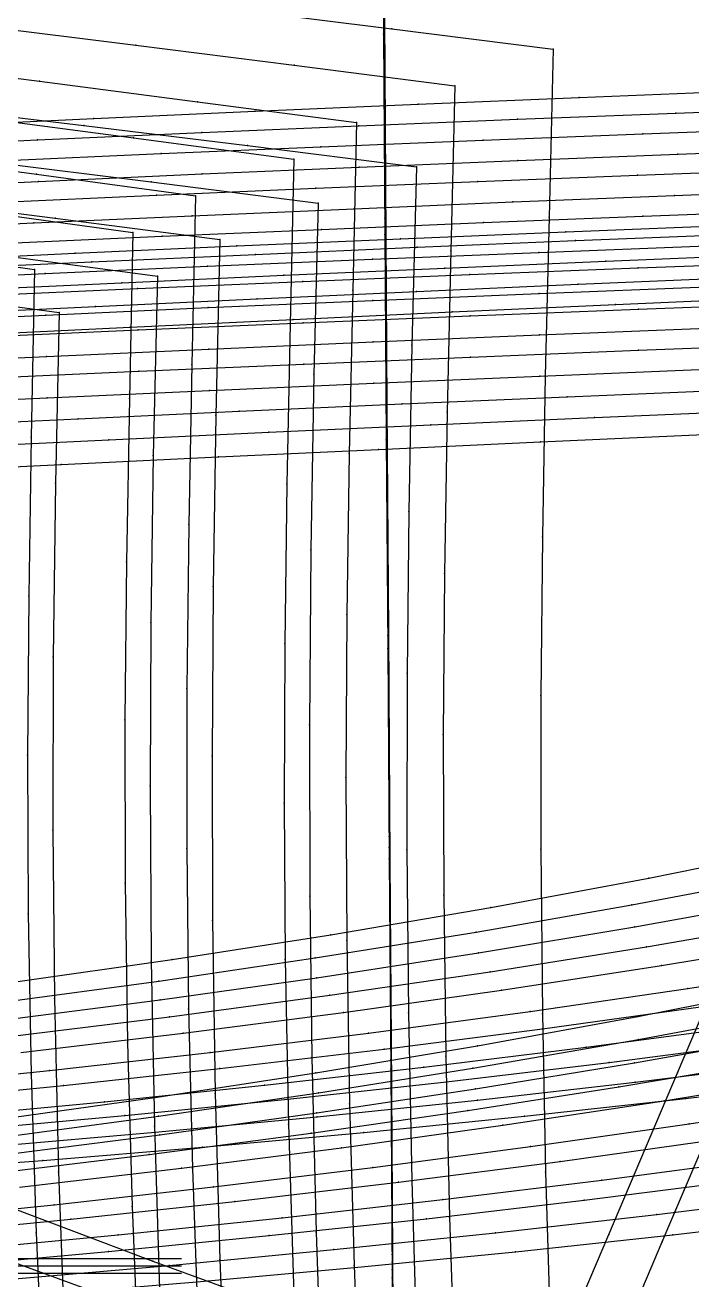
# Model space of a CAD drawing. Extents: x -2408 to 1029, y -526 to 2095.
# Drawn here: x -588 to -524.7, y 873.9 to 993 of the extents above; entities that cross this region are included whole.
import ezdxf

# ---------------------------------------------------------------- set-up
doc = ezdxf.new("R2010")
doc.units = 0

# ---------------------------------------------------------------- blocks, each defined once
blk = doc.blocks.new(' -30')
at = {"layer": '1'}
for points in [[(-583.237913, 1054.002719), (-568.963569, 1048.571729), (-554.477005, 1043.307707), (-540.595629, 1038.515472), (-526.819442, 1034.017483), (-512.781143, 1029.702996), (-499.233961, 1025.797675), (-485.569411, 1022.114168), (-471.326372, 1018.533474), (-456.453895, 1015.055786), (-441.357954, 1011.77869), (-426.385503, 1008.766398), (-411.373524, 1005.973084), (-395.741295, 1003.294762)], [(-1.553066, 998.875569), (13.497761, 1001.026741), (28.566463, 1003.387882), (43.726847, 1005.978906), (58.723608, 1008.760932), (73.717036, 1011.77609), (88.621168, 1015.021706), (103.469701, 1018.514085), (117.89867, 1022.167002), (132.006587, 1025.996081), (146.046572, 1030.066786), (159.896121, 1034.343554), (173.786965, 1038.89631), (188.201002, 1043.887422)], [(-1013.803816, 502.616227), (-998.724902, 503.351115), (-983.259655, 504.088096), (-968.179128, 504.789655), (-952.689583, 505.491886), (-937.607433, 506.156086), (-922.111616, 506.815861), (-907.027667, 507.438159), (-891.957635, 508.04729), (-876.872936, 508.652548), (-861.83698, 509.261239), (-846.753174, 509.887156), (-831.752201, 510.534152), (-816.670932, 511.218628)]]:
    blk.add_lwpolyline(points, dxfattribs=at)
at = {"layer": '14'}
for points in [[(-3.293244, 985.820636), (11.872398, 987.947367), (27.150515, 990.29395), (42.458572, 992.858966), (57.665661, 995.628768), (72.836435, 998.623553), (87.952669, 1001.852721), (102.740143, 1005.267383), (117.185724, 1008.860491), (131.56911, 1012.69644), (145.60942, 1016.694667), (159.855558, 1021.012956), (174.025488, 1025.573994), (188.010876, 1030.340417)], [(-1023.469336, 489.421255), (-1005.241554, 490.320347), (-990.320556, 491.039364), (-975.156659, 491.753562), (-959.803647, 492.458703), (-944.31523, 493.150552), (-928.745346, 493.824862), (-910.67444, 494.579226), (-895.073839, 495.211724), (-879.472994, 495.837705), (-863.872377, 496.46764), (-848.27231, 497.112008), (-832.673265, 497.781282), (-817.075603, 498.485938)]]:
    blk.add_lwpolyline(points, dxfattribs=at)
at = {"layer": '3'}
for p in [(-568.963569, 1048.571729), (58.723608, 1008.760932), (43.726847, 1005.978906), (28.566463, 1003.387882), (13.497761, 1001.026741), (57.665661, 995.628768), (42.458572, 992.858966), (27.150515, 990.29395), (11.872398, 987.947367), (-952.689583, 505.491886), (-983.259655, 504.088096), (-968.179128, 504.789655), (-998.724902, 503.351115), (-975.156659, 491.753562), (-959.803647, 492.458703), (-990.320556, 491.039364), (-1005.241554, 490.320347), (-369.955922, -8.858333), (-369.819995, -27.875516), (-369.68072, -47.360992), (-369.539213, -67.158653), (-369.396591, -87.112386), (-369.253969, -107.066139), (-342.052132, -107.416397), (-348.576922, -122.774639), (-369.112463, -126.863799)]:
    blk.add_point(p, dxfattribs=at)
at = {"layer": '7'}
blk.add_line((-763.632202, -125.051336), (-389.104042, -125.051336), dxfattribs=at)
at = {"layer": '8'}
for points in [[(-370.087388, 9.5345), (-369.955922, -8.858333), (-369.819995, -27.875516), (-369.68072, -47.360992), (-369.539213, -67.158653), (-369.396591, -87.112386), (-369.253969, -107.066139), (-369.112463, -126.863799), (-368.973188, -146.349275), (-368.83726, -165.366439), (-368.705795, -183.759273), (-368.579908, -201.371646), (-368.460716, -218.047468), (-368.349333, -233.630645), (-368.199343, -254.61524), (-368.0732, -272.263373), (-367.974671, -286.048234), (-367.882046, -299.007114), (-367.873306, -300.229836)], [(-355.685272, -139.506483), (-348.576922, -122.774639), (-342.052132, -107.416397), (-335.8002, -92.700416), (-329.941059, -78.908997), (-323.969141, -64.852121), (-322.167053, -60.610313)]]:
    blk.add_lwpolyline(points, dxfattribs=at)
blk = doc.blocks.new(' -31')
at = {"layer": '1'}
for points in [[(-585.652809, 1049.748903), (-571.206755, 1044.459492), (-557.023991, 1039.506951), (-542.763744, 1034.782492), (-528.823948, 1030.427511), (-514.984809, 1026.370767), (-501.077872, 1022.551755), (-486.319582, 1018.766292), (-471.709232, 1015.275), (-456.738543, 1011.946158), (-442.02803, 1008.905685), (-427.017117, 1006.026231), (-412.2272, 1003.398908), (-397.015674, 1000.905477)], [(-2.889159, 996.340467), (12.212112, 998.376714), (27.069524, 1000.571165), (42.309343, 1003.026105), (57.103525, 1005.61325), (72.14837, 1008.460502), (86.862908, 1011.468573), (101.799206, 1014.765756), (116.409491, 1018.244322), (130.915001, 1021.952954), (145.402375, 1025.916377), (159.820729, 1030.124264), (173.680122, 1034.422597), (187.948491, 1039.111016)], [(-1017.333112, 504.584392), (-1001.996349, 505.322857), (-986.658666, 506.04357), (-971.552761, 506.735084), (-956.213389, 507.417536), (-941.164755, 508.066462), (-925.823502, 508.705413), (-910.779474, 509.309431), (-895.436682, 509.909814), (-880.364314, 510.494297), (-865.021492, 511.094201), (-849.986515, 511.696983), (-834.64533, 512.337634), (-819.64924, 512.998925)]]:
    blk.add_lwpolyline(points, dxfattribs=at)
at = {"layer": '14'}
for points in [[(-2.882535, 983.53499), (12.185967, 985.548397), (27.374519, 987.769931), (42.016069, 990.101471), (57.723407, 992.818572), (72.810402, 995.648884), (87.8611, 998.699277), (102.856623, 1001.980323), (117.515395, 1005.43791), (132.396191, 1009.209824), (146.642882, 1013.073175), (161.106041, 1017.252778), (175.217085, 1021.585355), (189.254622, 1026.149249)], [(-1019.292257, 491.773679), (-1000.732224, 492.668615), (-985.575845, 493.380141), (-970.203448, 494.083042), (-954.668895, 494.772973), (-939.025821, 495.445599), (-923.327902, 496.096582), (-908.17815, 496.702202), (-892.469664, 497.315404), (-876.761037, 497.92473), (-861.052752, 498.541434), (-845.345297, 499.176768), (-829.639194, 499.841984), (-813.934855, 500.548338)]]:
    blk.add_lwpolyline(points, dxfattribs=at)
at = {"layer": '3'}
for p in [(57.103525, 1005.61325), (42.309343, 1003.026105), (27.069524, 1000.571165), (12.212112, 998.376714), (57.723407, 992.818572), (42.016069, 990.101471), (27.374519, 987.769931), (12.185967, 985.548397), (-956.213389, 507.417536), (-986.658666, 506.04357), (-971.552761, 506.735084), (-1001.996349, 505.322857), (-954.668895, 494.772973), (-985.575845, 493.380141), (-970.203448, 494.083042), (-1000.732224, 492.668615), (-369.819994, -25.635782), (-369.68072, -45.281497), (-369.539213, -65.241963), (-369.396591, -85.359785), (-369.253969, -105.477627), (-343.496931, -122.774636), (-369.112463, -125.438093)]:
    blk.add_point(p, dxfattribs=at)
at = {"layer": '7'}
blk.add_line((-763.632202, -125.051336), (-389.104042, -125.051336), dxfattribs=at)
at = {"layer": '8'}
for points in [[(-369.955922, -6.462212), (-369.819994, -25.635782), (-369.68072, -45.281497), (-369.539213, -65.241963), (-369.396591, -85.359785), (-369.253969, -105.477627), (-369.112463, -125.438093), (-368.973188, -145.083808), (-368.83726, -164.257396), (-368.705795, -182.801482), (-368.579908, -200.558689), (-368.460715, -217.371643), (-368.349333, -233.082968), (-368.246875, -247.535287), (-368.112365, -266.508852), (-368.004214, -281.764444), (-367.907521, -295.403656), (-367.873306, -300.229836)], [(-350.605278, -139.506483), (-343.496931, -122.774636), (-336.972144, -107.416392), (-330.720215, -92.70041), (-324.861077, -78.908991), (-318.889163, -64.852117), (-317.087078, -60.610313)]]:
    blk.add_lwpolyline(points, dxfattribs=at)
blk = doc.blocks.new(' -32')
at = {"layer": '1'}
for points in [[(-2.66784, 994.062031), (12.329512, 995.989364), (27.19852, 998.080667), (42.534483, 1000.433601), (57.345718, 1002.901455), (72.240179, 1005.584932), (86.979833, 1008.449899), (101.702285, 1011.534519), (116.349741, 1014.839147), (131.220497, 1018.445942), (145.752876, 1022.224506), (160.195872, 1026.232034), (174.597374, 1030.48259), (188.631312, 1034.876482)], [(-1014.763231, 506.847463), (-999.494983, 507.566499), (-984.135746, 508.270447), (-968.865657, 508.949983), (-953.594925, 509.607993), (-938.322926, 510.243036), (-923.1187, 510.850663), (-907.844861, 511.438175), (-892.552142, 512.013187), (-877.277669, 512.585146), (-862.024551, 513.164813), (-846.751166, 513.764664), (-831.53952, 514.392253), (-816.269083, 515.063461)]]:
    blk.add_lwpolyline(points, dxfattribs=at)
at = {"layer": '14'}
for points in [[(-2.796827, 981.250458), (12.288539, 983.170726), (27.200065, 985.246414), (42.235573, 987.526424), (57.308336, 990.007635), (72.280071, 992.674386), (87.220682, 995.546043), (102.112174, 998.629703), (117.256923, 1002.009589), (132.044623, 1005.561161), (146.773454, 1009.351388), (161.438868, 1013.38084), (176.326034, 1017.737286), (190.849765, 1022.250228)], [(-1018.643921, 493.947115), (-1003.6498, 494.658762), (-988.386214, 495.364467), (-972.90666, 496.059794), (-957.264855, 496.740298), (-941.514519, 497.401533), (-925.709144, 498.039063), (-910.545085, 498.626378), (-894.728855, 499.222836), (-878.91242, 499.814759), (-863.096353, 500.414203), (-847.281183, 501.033226), (-831.467557, 501.683881), (-815.656007, 502.378226)]]:
    blk.add_lwpolyline(points, dxfattribs=at)
at = {"layer": '3'}
for p in [(57.345718, 1002.901455), (42.534483, 1000.433601), (27.19852, 998.080667), (12.329512, 995.989364), (57.308336, 990.007635), (42.235573, 987.526424), (27.200065, 985.246414), (12.288539, 983.170726), (-968.865657, 508.949983), (-953.594925, 509.607993), (-999.494983, 507.566499), (-984.135746, 508.270447), (-957.264855, 496.740298), (-988.386214, 495.364467), (-972.90666, 496.059794), (-1003.6498, 494.658762), (-369.819994, -23.396054), (-369.680719, -43.202007), (-369.539213, -63.32526), (-369.396591, -83.60721), (-369.253969, -103.88914), (-369.112463, -124.012412)]:
    blk.add_point(p, dxfattribs=at)
at = {"layer": '7'}
blk.add_line((-763.632202, -125.051336), (-389.104042, -125.051336), dxfattribs=at)
at = {"layer": '8'}
blk.add_lwpolyline([(-369.955922, -4.066078), (-369.819994, -23.396054), (-369.680719, -43.202007), (-369.539213, -63.32526), (-369.396591, -83.60721), (-369.253969, -103.88914), (-369.112463, -124.012412), (-368.973188, -143.818365), (-368.83726, -163.14834), (-368.705795, -181.843678), (-368.579908, -199.74572), (-368.460715, -216.695807), (-368.349333, -232.535279), (-368.246875, -247.105478), (-368.112365, -266.23381), (-368.004213, -281.613841), (-367.907521, -295.364287), (-367.873306, -300.229836)], dxfattribs=at)
blk = doc.blocks.new(' -33')
at = {"layer": '1'}
for points in [[(-1.969221, 991.878756), (13.18838, 993.745961), (28.409, 995.79834), (43.604009, 998.032983), (58.434574, 1000.400726), (73.568401, 1003.015074), (88.889137, 1005.874152), (103.945344, 1008.904018), (119.123582, 1012.196621), (134.079505, 1015.688423), (148.839588, 1019.383526), (163.675903, 1023.352798), (178.271132, 1027.510495), (192.971397, 1031.957475)], [(-1017.677248, 508.842749), (-1002.343066, 509.555132), (-986.83478, 510.254729), (-971.498689, 510.924751), (-956.48809, 511.558167), (-941.15004, 512.181049), (-925.67475, 512.782963), (-910.334706, 513.354747), (-894.898587, 513.915408), (-879.557871, 514.469708), (-863.688546, 515.052308), (-848.824508, 515.617616), (-833.486072, 516.232231), (-818.138934, 516.89045)]]:
    blk.add_lwpolyline(points, dxfattribs=at)
at = {"layer": '14'}
for points in [[(-3.65813, 978.89639), (11.262152, 980.69739), (26.627123, 982.726164), (41.502438, 984.868498), (55.802328, 987.099301), (71.239332, 989.703083), (86.024921, 992.395824), (100.780213, 995.286277), (115.486739, 998.382131), (130.456307, 1001.769517), (145.062039, 1005.314683), (159.61126, 1009.086484), (173.797025, 1012.999371), (188.821907, 1017.401912)], [(-1021.670802, 495.939669), (-1006.569218, 496.64725), (-991.198071, 497.347313), (-975.611087, 498.035312), (-959.861696, 498.706712), (-944.003629, 499.356965), (-926.913155, 500.026567), (-910.989376, 500.62208), (-895.064728, 501.201132), (-879.139923, 501.776541), (-863.215558, 502.361125), (-847.292345, 502.967702), (-831.370996, 503.609087), (-815.452108, 504.2981)]]:
    blk.add_lwpolyline(points, dxfattribs=at)
at = {"layer": '3'}
for p in [(58.434574, 1000.400726), (43.604009, 998.032983), (28.409, 995.79834), (13.18838, 993.745961), (55.802328, 987.099301), (41.502438, 984.868498), (26.627123, 982.726164), (11.262152, 980.69739), (-971.498689, 510.924751), (-956.48809, 511.558167), (-986.83478, 510.254729), (-1002.343066, 509.555132), (-975.611087, 498.035312), (-959.861696, 498.706712), (-1006.569218, 496.64725), (-991.198071, 497.347313), (-369.819994, -21.156306), (-369.680719, -41.122498), (-369.539213, -61.408575), (-369.396591, -81.854595), (-369.253969, -102.300615), (-369.112463, -122.586692)]:
    blk.add_point(p, dxfattribs=at)
at = {"layer": '8'}
blk.add_lwpolyline([(-369.955922, -1.669943), (-369.819994, -21.156306), (-369.680719, -41.122498), (-369.539213, -61.408575), (-369.396591, -81.854595), (-369.253969, -102.300615), (-369.112463, -122.586692), (-368.973188, -142.552883), (-368.83726, -162.039247), (-368.705795, -180.885839), (-368.579908, -198.932717), (-368.460715, -216.01997), (-368.349333, -231.98759), (-368.246875, -246.675668), (-368.112365, -265.958768), (-368.004214, -281.46322), (-367.907521, -295.324925), (-367.873306, -300.229836)], dxfattribs=at)
blk = doc.blocks.new(' -34')
at = {"layer": '1'}
for points in [[(-0.918876, 989.7673), (14.461016, 991.588687), (29.684126, 993.561033), (44.651744, 995.673969), (59.824846, 998.00029), (74.945261, 1000.509818), (90.055324, 1003.215849), (105.018224, 1006.101256), (120.049031, 1009.218044), (135.1284, 1012.579824), (150.057391, 1016.1527), (164.758572, 1019.91402), (179.568786, 1023.950956), (194.379777, 1028.240371)], [(-1011.0637, 511.278848), (-995.683943, 511.970121), (-980.566407, 512.627608), (-965.215882, 513.271594), (-950.096284, 513.881158), (-934.975648, 514.464395), (-919.969694, 515.01613), (-904.847304, 515.551791), (-889.426656, 516.088687), (-874.304032, 516.617669), (-858.928688, 517.169872), (-843.807493, 517.738742), (-828.480727, 518.353322), (-813.363008, 519.008648)], [(-89.461433, 542.872094), (-74.224463, 540.724983), (-74.515587, 524.8052), (-74.760259, 509.756211), (-74.88508, 494.636046), (-74.818567, 479.584965), (-74.54163, 464.355679), (-74.059742, 449.312221), (-73.393561, 434.278013), (-72.572019, 419.162456), (-71.643353, 404.066203), (-71.265397, 398.356552), (-86.244791, 395.676803)]]:
    blk.add_lwpolyline(points, dxfattribs=at)
at = {"layer": '14'}
for points in [[(-1.039595, 976.974481), (14.313651, 978.774331), (29.486911, 980.719213), (44.79652, 982.859693), (60.079744, 985.181758), (75.404584, 987.702822), (90.625, 990.405908), (105.81543, 993.310709), (120.957217, 996.424341), (135.743597, 999.690057), (150.786846, 1003.25315), (165.773418, 1007.04932), (180.699119, 1011.079142)], [(-1013.318315, 498.462305), (-997.902097, 499.15923), (-982.256557, 499.843514), (-966.435216, 500.510512), (-950.491596, 501.155579), (-930.471633, 501.924001), (-916.404954, 502.435759), (-900.37211, 503.000341), (-884.338821, 503.558087), (-868.305938, 504.122599), (-852.274195, 504.707481), (-836.244364, 505.32634), (-820.217219, 505.992778)]]:
    blk.add_lwpolyline(points, dxfattribs=at)
at = {"layer": '2'}
blk.add_point((-74.224463, 540.724983), dxfattribs=at)
at = {"layer": '3'}
for p in [(59.824846, 998.00029), (44.651744, 995.673969), (29.684126, 993.561033), (14.461016, 991.588687), (60.079744, 985.181758), (44.79652, 982.859693), (29.486911, 980.719213), (14.313651, 978.774331), (-74.515587, 524.8052), (-965.215882, 513.271594), (-950.096284, 513.881158), (-980.566407, 512.627608), (-995.683943, 511.970121), (-74.760259, 509.756211), (-966.435216, 500.510512), (-950.491596, 501.155579), (-997.902097, 499.15923), (-982.256557, 499.843514), (-74.88508, 494.636046), (-74.818567, 479.584965), (-74.54163, 464.355679), (-74.059742, 449.312221), (-369.819994, -18.916558), (-369.68072, -39.042988), (-369.539213, -59.491889), (-369.396591, -80.101979), (-369.253969, -100.712126), (-369.112463, -121.161008)]:
    blk.add_point(p, dxfattribs=at)
at = {"layer": '8'}
blk.add_lwpolyline([(-369.955922, 0.726193), (-369.819994, -18.916558), (-369.68072, -39.042988), (-369.539213, -59.491889), (-369.396591, -80.101979), (-369.253969, -100.712126), (-369.112463, -121.161008), (-368.973188, -141.287438), (-368.83726, -160.930188), (-368.705795, -179.928033), (-368.579908, -198.119746), (-368.460715, -215.344131), (-368.349333, -231.439899), (-368.246875, -246.245857), (-368.112365, -265.683725), (-368.004214, -281.312598), (-367.907521, -295.285564), (-367.873306, -300.229836)], dxfattribs=at)
blk = doc.blocks.new(' -35')
at = {"layer": '1'}
for points in [[(-17.328552, 985.87939), (-2.297197, 987.417575), (12.961771, 989.131927), (27.959361, 990.970578), (43.309883, 993.0213), (58.262805, 995.1937), (73.202795, 997.542292), (88.10029, 1000.067095), (102.886466, 1002.761205), (117.715613, 1005.661029), (132.402557, 1008.742196), (147.14449, 1012.057185), (162.022554, 1015.636288), (176.658411, 1019.391969)], [(-1022.850722, 512.528701), (-1007.853682, 513.231932), (-992.820145, 513.915385), (-977.453959, 514.590592), (-962.418328, 515.226969), (-947.101668, 515.848926), (-932.063875, 516.43203), (-916.699984, 516.998682), (-901.660338, 517.532334), (-886.339838, 518.067081), (-871.300024, 518.595463), (-856.027448, 519.147777), (-840.989233, 519.719206), (-825.768242, 520.337784)], [(-84.27683, 546.351641), (-69.129224, 544.258728), (-69.437398, 528.531169), (-69.712484, 513.024848), (-69.867898, 498.02009), (-69.844079, 482.5112), (-69.621157, 467.362138), (-69.185225, 451.859265), (-68.574569, 436.754475), (-67.811545, 421.687174), (-66.930013, 406.553247), (-66.17599, 394.85302), (-81.165415, 392.171487)]]:
    blk.add_lwpolyline(points, dxfattribs=at)
at = {"layer": '14'}
for points in [[(-17.26006, 973.126367), (-1.855956, 974.694953), (13.276601, 976.382052), (28.391172, 978.221578), (43.321342, 980.20117), (58.39237, 982.370642), (73.510673, 984.725601), (88.526659, 987.248361), (103.510309, 989.956076), (118.465264, 992.856953), (133.372515, 995.958266), (148.562666, 999.348473), (163.373171, 1002.887081), (178.129693, 1006.645898)], [(-1021.746558, 499.866847), (-1006.634338, 500.574671), (-991.25163, 501.272774), (-975.65225, 501.956377), (-959.889795, 502.620711), (-944.017931, 503.261005), (-927.07975, 503.910177), (-911.141133, 504.489572), (-895.201398, 505.050407), (-879.261329, 505.606817), (-863.321862, 506.172931), (-847.38378, 506.762882), (-831.447983, 507.390801), (-815.515369, 508.070817)]]:
    blk.add_lwpolyline(points, dxfattribs=at)
at = {"layer": '2'}
blk.add_point((-69.129224, 544.258728), dxfattribs=at)
at = {"layer": '3'}
for p in [(58.262805, 995.1937), (43.309883, 993.0213), (27.959361, 990.970578), (12.961771, 989.131927), (-2.297197, 987.417575), (58.39237, 982.370642), (43.321342, 980.20117), (28.391172, 978.221578), (13.276601, 976.382052), (-1.855956, 974.694953), (-69.437398, 528.531169), (-947.101668, 515.848926), (-977.453959, 514.590592), (-962.418328, 515.226969), (-1007.853682, 513.231932), (-992.820145, 513.915385), (-69.712484, 513.024848), (-959.889795, 502.620711), (-975.65225, 501.956377), (-1006.634338, 500.574671), (-991.25163, 501.272774), (-69.867898, 498.02009), (-69.844079, 482.5112), (-69.621157, 467.362138), (-69.185225, 451.859265), (-369.819994, -16.676809), (-369.680719, -36.963495), (-369.539213, -57.575183), (-369.396591, -78.3494), (-369.253969, -99.123598), (-369.112463, -119.735286)]:
    blk.add_point(p, dxfattribs=at)
at = {"layer": '8'}
blk.add_lwpolyline([(-369.955922, 3.122329), (-369.819994, -16.676809), (-369.680719, -36.963495), (-369.539213, -57.575183), (-369.396591, -78.3494), (-369.253969, -99.123598), (-369.112463, -119.735286), (-368.973188, -140.021991), (-368.83726, -159.821128), (-368.705795, -178.970225), (-368.579908, -197.306773), (-368.460715, -214.668292), (-368.349333, -230.892208), (-368.246876, -245.816044), (-368.112366, -265.408659), (-368.004214, -281.161993), (-367.907521, -295.246193), (-367.873306, -300.229836)], dxfattribs=at)
blk = doc.blocks.new(' -36')
at = {"layer": '1'}
for points in [[(-16.625817, 983.851296), (-0.992572, 985.389894), (13.833781, 986.994781), (29.434275, 988.836413), (44.440064, 990.766333), (59.442097, 992.862699), (74.419603, 995.127874), (89.460761, 997.580781), (104.380963, 1000.197104), (119.375387, 1003.01858), (134.224027, 1006.014801), (149.116599, 1009.235017), (163.875123, 1012.647883), (178.853424, 1016.344791)], [(-1011.629774, 515.18433), (-996.22906, 515.874884), (-981.103328, 516.528873), (-965.726704, 517.167631), (-950.598815, 517.768795), (-935.469816, 518.340965), (-920.108045, 518.890989), (-904.977129, 519.409745), (-889.535127, 519.928552), (-874.403924, 520.43925), (-859.012279, 520.974155), (-843.882598, 521.52789), (-828.545795, 522.130495), (-813.419835, 522.778333)], [(-94.00935, 551.841663), (-79.127872, 549.836981), (-64.03367, 547.791557), (-64.368349, 531.78176), (-64.65812, 516.612985), (-64.847127, 501.041495), (-64.862071, 485.869791), (-64.690573, 470.664153), (-64.327088, 455.496699), (-63.784388, 440.334805), (-63.094369, 425.353161), (-62.282581, 410.275614), (-61.385978, 395.424654), (-61.120334, 391.34346), (-76.085423, 388.66629), (-83.816337, 387.172087)]]:
    blk.add_lwpolyline(points, dxfattribs=at)
at = {"layer": '14'}
for points in [[(-15.441047, 971.206677), (-0.29155, 972.69796), (15.256628, 974.374752), (30.78711, 976.20571), (46.128949, 978.179131), (61.616419, 980.345853), (76.481717, 982.596073), (91.915827, 985.115354), (107.317923, 987.822959), (122.691895, 990.726963), (138.018479, 993.83393), (152.974345, 997.083633), (168.206966, 1000.626342), (183.385717, 1004.395141)], [(-1013.387802, 502.390632), (-997.959985, 503.086063), (-982.301969, 503.766456), (-966.467366, 504.426937), (-950.509786, 505.06263), (-930.471527, 505.814959), (-916.56327, 506.306527), (-900.514973, 506.852996), (-884.466126, 507.391562), (-868.417693, 507.937146), (-852.370641, 508.504669), (-836.325935, 509.109055), (-820.284541, 509.765225)], [(-92.827239, 538.886789), (-76.967788, 536.72821), (-77.324321, 520.519492), (-77.52364, 504.052251), (-77.559616, 487.596643), (-77.408975, 471.626076), (-77.022212, 455.170913), (-76.472077, 439.774649), (-75.777909, 424.510275), (-74.942438, 409.13884), (-74.293866, 398.788986), (-82.446145, 397.321223)]]:
    blk.add_lwpolyline(points, dxfattribs=at)
at = {"layer": '2'}
for p in [(-64.03367, 547.791557), (-76.967788, 536.72821)]:
    blk.add_point(p, dxfattribs=at)
at = {"layer": '3'}
for p in [(44.440064, 990.766333), (29.434275, 988.836413), (13.833781, 986.994781), (-0.992572, 985.389894), (46.128949, 978.179131), (30.78711, 976.20571), (15.256628, 974.374752), (-0.29155, 972.69796), (-79.127872, 549.836981), (-64.368349, 531.78176), (-77.324321, 520.519492), (-965.726704, 517.167631), (-950.598815, 517.768795), (-996.22906, 515.874884), (-981.103328, 516.528873), (-64.65812, 516.612985), (-950.509786, 505.06263), (-982.301969, 503.766456), (-966.467366, 504.426937), (-77.52364, 504.052251), (-997.959985, 503.086063), (-64.847127, 501.041495), (-77.559616, 487.596643), (-64.862071, 485.869791), (-77.408975, 471.626076), (-64.690573, 470.664153), (-77.022212, 455.170913), (-64.327088, 455.496699), (-369.888447, -4.387637), (-369.750706, -24.609345), (-369.610175, -45.240538), (-369.467972, -66.117421), (-369.32521, -87.076182), (-369.183007, -107.953046)]:
    blk.add_point(p, dxfattribs=at)
at = {"layer": '8'}
blk.add_lwpolyline([(-370.022282, 15.260775), (-369.888447, -4.387637), (-369.750706, -24.609345), (-369.610175, -45.240538), (-369.467972, -66.117421), (-369.32521, -87.076182), (-369.183007, -107.953046), (-369.042477, -128.584257), (-368.904736, -148.805947), (-368.7709, -168.454358), (-368.642084, -187.365733), (-368.519405, -205.376208), (-368.403978, -222.322025), (-368.296919, -238.039417), (-368.199343, -252.364535), (-368.0732, -270.883463), (-367.974671, -285.348496), (-367.882046, -298.946789), (-367.873306, -300.229836)], dxfattribs=at)
blk = doc.blocks.new(' -37')
at = {"layer": '1'}
for points in [[(-16.317787, 981.804686), (-1.187583, 983.235286), (13.994105, 984.806719), (29.095599, 986.511197), (44.519286, 988.409393), (59.454505, 990.406909), (74.49534, 992.583849), (89.510965, 994.928311), (104.601794, 997.462747), (119.558447, 1000.158091), (134.488433, 1003.039354), (149.358465, 1006.111226), (164.19812, 1009.390589), (178.614819, 1012.78758)], [(-1022.429109, 516.479024), (-1007.421063, 517.181891), (-991.870638, 517.885272), (-976.991792, 518.533343), (-961.940697, 519.162555), (-946.781324, 519.767799), (-931.727888, 520.338632), (-916.346722, 520.889892), (-901.291345, 521.406589), (-885.957288, 521.923248), (-870.901759, 522.434341), (-855.620824, 522.970364), (-840.566943, 523.528651), (-825.3441, 524.137176)], [(-89.063701, 555.317868), (-74.143777, 553.345269), (-58.940139, 551.32328), (-59.285037, 535.679771), (-59.595045, 520.52381), (-59.811099, 505.360085), (-59.872621, 490.200861), (-59.763106, 475.37357), (-59.457493, 459.743633), (-58.990666, 444.59147), (-58.371386, 429.356144), (-57.615895, 414.215875), (-56.739934, 399.142059), (-56.025076, 387.840996), (-71.006287, 385.160944), (-78.7391, 383.666296), (-84.209217, 382.38079), (-89.342939, 380.923341)]]:
    blk.add_lwpolyline(points, dxfattribs=at)
at = {"layer": '14'}
for points in [[(-15.155917, 969.160966), (0.128787, 970.603535), (15.669216, 972.213705), (30.924236, 973.938823), (45.988341, 975.793326), (61.205262, 977.82814), (76.399373, 980.027605), (91.645306, 982.408497), (106.785665, 984.951771), (121.894669, 987.674831), (136.97646, 990.58577), (152.011586, 993.691461), (166.668999, 996.927437), (181.613636, 1000.446725)], [(-1021.82543, 503.793384), (-1006.702152, 504.501526), (-991.307494, 505.197754), (-975.695216, 505.877062), (-959.919004, 506.534451), (-944.032768, 507.164911), (-927.25288, 507.793881), (-911.298799, 508.357378), (-895.343292, 508.900194), (-879.387378, 509.437773), (-863.432077, 509.98556), (-847.478524, 510.558995), (-831.527737, 511.173521), (-815.580737, 511.844583)], [(-87.957676, 542.379106), (-71.887789, 540.233421), (-72.278397, 523.201596), (-72.491257, 507.370553), (-72.562175, 491.873011), (-72.462142, 475.217164), (-72.163531, 459.560689), (-71.644482, 443.086247), (-71.011885, 427.871079), (-70.23439, 412.379166), (-69.366786, 397.622468), (-69.213867, 395.283775), (-77.366151, 393.816017), (-83.850508, 392.411904), (-89.456035, 390.954197)]]:
    blk.add_lwpolyline(points, dxfattribs=at)
at = {"layer": '2'}
for p in [(-58.940139, 551.32328), (-71.887789, 540.233421)]:
    blk.add_point(p, dxfattribs=at)
at = {"layer": '3'}
for p in [(44.519286, 988.409393), (29.095599, 986.511197), (13.994105, 984.806719), (-1.187583, 983.235286), (45.988341, 975.793326), (30.924236, 973.938823), (15.669216, 972.213705), (0.128787, 970.603535), (-74.143777, 553.345269), (-59.285037, 535.679771), (-72.278397, 523.201596), (-59.595045, 520.52381), (-961.940697, 519.162555), (-946.781324, 519.767799), (-976.991792, 518.533343), (-1007.421063, 517.181891), (-991.870638, 517.885272), (-72.491257, 507.370553), (-959.919004, 506.534451), (-991.307494, 505.197754), (-975.695216, 505.877062), (-59.811099, 505.360085), (-1006.702152, 504.501526), (-72.562175, 491.873011), (-59.872621, 490.200861), (-72.462142, 475.217164), (-59.763106, 475.37357), (-59.457493, 459.743633), (-72.163531, 459.560689), (-369.750706, -22.449312), (-369.610176, -43.242187), (-369.467972, -64.282696), (-369.32521, -85.405707), (-369.183007, -106.446178)]:
    blk.add_point(p, dxfattribs=at)
at = {"layer": '8'}
blk.add_lwpolyline([(-369.888447, -2.069131), (-369.750706, -22.449312), (-369.610176, -43.242187), (-369.467972, -64.282696), (-369.32521, -85.405707), (-369.183007, -106.446178), (-369.042477, -127.239072), (-368.904736, -147.619234), (-368.7709, -167.421662), (-368.642084, -186.481206), (-368.519405, -204.632826), (-368.403978, -221.711475), (-368.296919, -237.552013), (-368.199343, -251.98942), (-368.0732, -270.653467), (-367.974671, -285.23187), (-367.882046, -298.936734), (-367.873306, -300.229836)], dxfattribs=at)
blk = doc.blocks.new(' -38')
at = {"layer": '1'}
for points in [[(-14.218645, 979.93966), (0.737898, 981.308098), (16.18444, 982.858823), (31.240378, 984.508954), (46.655312, 986.347725), (61.903195, 988.324596), (77.276361, 990.485047), (92.482815, 992.792346), (107.804191, 995.293821), (123.016186, 997.959636), (138.273801, 1000.824781), (153.322849, 1003.849998), (168.500453, 1007.11267), (183.235101, 1010.4933)], [(-1011.193701, 519.135061), (-995.775629, 519.823236), (-980.637326, 520.472347), (-965.239343, 521.103977), (-950.098657, 521.695154), (-934.956771, 522.254539), (-919.752783, 522.782963), (-904.608864, 523.284549), (-889.149116, 523.785144), (-874.004893, 524.278163), (-858.600561, 524.796536), (-843.457957, 525.336605), (-828.114904, 525.928832), (-812.976296, 526.571506)], [(-98.924752, 560.671467), (-83.907708, 558.768323), (-68.948437, 556.825968), (-53.847418, 554.854164), (-54.215335, 538.936708), (-54.548529, 523.451694), (-54.783795, 508.175085), (-54.869264, 492.686569), (-54.782944, 477.237345), (-54.518242, 461.750902), (-54.089488, 446.395262), (-53.50219, 430.917666), (-52.77128, 415.446312), (-51.94388, 400.436293), (-51.048263, 385.658428), (-50.963736, 384.332466), (-65.925444, 381.655884), (-73.656435, 380.161651), (-79.128596, 378.875739), (-84.261116, 377.4187), (-89.116377, 375.787959)]]:
    blk.add_lwpolyline(points, dxfattribs=at)
at = {"layer": '14'}
for points in [[(-15.800026, 967.057728), (-0.82938, 968.401779), (14.405534, 969.906101), (29.350037, 971.513721), (44.278901, 973.25879), (59.722363, 975.220283), (74.6129, 977.268679), (89.481256, 979.47277), (104.404222, 981.849582), (119.220692, 984.378815), (134.014915, 987.079317), (148.768111, 989.954893), (163.483969, 993.016082), (178.513735, 996.353236)], [(-1013.459997, 506.318361), (-998.020129, 507.012384), (-982.34922, 507.688985), (-966.500824, 508.343063), (-950.528719, 508.969506), (-930.471454, 509.705919), (-916.727641, 510.177589), (-900.663291, 510.706152), (-884.598196, 511.22572), (-868.533563, 511.752528), (-852.4706, 512.302813), (-836.410399, 512.892813), (-820.354169, 513.538763)], [(-97.54333, 547.700324), (-82.433049, 545.787872), (-66.80779, 543.738594), (-67.209899, 527.077992), (-67.453964, 510.809829), (-67.555898, 494.735172), (-67.503692, 479.124626), (-67.25173, 462.706076), (-66.815237, 446.974547), (-66.191466, 430.540855), (-65.448873, 414.684796), (-64.616711, 399.548003), (-64.133868, 391.778603), (-72.286152, 390.310821), (-78.77051, 388.906697), (-84.37604, 387.448986), (-89.525457, 385.864846)]]:
    blk.add_lwpolyline(points, dxfattribs=at)
at = {"layer": '2'}
for p in [(-53.847418, 554.854164), (-66.80779, 543.738594)]:
    blk.add_point(p, dxfattribs=at)
at = {"layer": '3'}
for p in [(46.655312, 986.347725), (31.240378, 984.508954), (16.18444, 982.858823), (0.737898, 981.308098), (44.278901, 973.25879), (29.350037, 971.513721), (14.405534, 969.906101), (-0.82938, 968.401779), (-83.907708, 558.768323), (-68.948437, 556.825968), (-82.433049, 545.787872), (-54.215335, 538.936708), (-67.209899, 527.077992), (-54.548529, 523.451694), (-950.098657, 521.695154), (-980.637326, 520.472347), (-965.239343, 521.103977), (-995.775629, 519.823236), (-67.453964, 510.809829), (-950.528719, 508.969506), (-982.34922, 507.688985), (-966.500824, 508.343063), (-54.783795, 508.175085), (-998.020129, 507.012384), (-67.555898, 494.735172), (-54.869264, 492.686569), (-67.503692, 479.124626), (-54.782944, 477.237345), (-67.25173, 462.706076), (-54.518242, 461.750902), (-66.815237, 446.974547), (-54.089488, 446.395262), (-369.750706, -20.289309), (-369.610175, -41.243866), (-369.467972, -62.447945), (-369.32521, -83.735243), (-369.183007, -104.939322)]:
    blk.add_point(p, dxfattribs=at)
at = {"layer": '8'}
blk.add_lwpolyline([(-369.888446, 0.249345), (-369.750706, -20.289309), (-369.610175, -41.243866), (-369.467972, -62.447945), (-369.32521, -83.735243), (-369.183007, -104.939322), (-369.042477, -125.893897), (-368.904736, -146.432533), (-368.7709, -166.388941), (-368.642084, -185.596723), (-368.519405, -203.889486), (-368.403978, -221.100934), (-368.296919, -237.064645), (-368.199342, -251.614314), (-368.0732, -270.423497), (-367.974671, -285.115248), (-367.882046, -298.926672), (-367.873306, -300.229836)], dxfattribs=at)
blk = doc.blocks.new(' -39')
at = {"layer": '1'}
for points in [[(-15.713613, 977.784027), (-0.490311, 979.102427), (14.902616, 980.573191), (30.099956, 982.161116), (45.034018, 983.856669), (60.199584, 985.724429), (75.172832, 987.721968), (90.29707, 989.899544), (105.386845, 992.236619), (120.460439, 994.740936), (135.559119, 997.426291), (150.570357, 1000.280769), (165.50669, 1003.313833), (180.440507, 1006.549348)], [(-1022.511864, 520.404864), (-1007.491623, 521.108175), (-991.925849, 521.809886), (-977.031719, 522.454122), (-961.965625, 523.077061), (-946.968522, 523.666651), (-931.899884, 524.226331), (-916.49974, 524.763351), (-901.429047, 525.263748), (-886.079673, 525.762612), (-871.00879, 526.256195), (-855.717723, 526.775367), (-840.648534, 527.319452), (-825.422163, 527.916512)], [(-94.000998, 564.119037), (-79.004883, 562.252142), (-64.008562, 560.340224), (-48.755493, 558.384438), (-49.133385, 542.710391), (-49.479879, 527.438725), (-49.74085, 512.102741), (-49.859498, 496.827476), (-49.822032, 481.582596), (-49.621855, 466.308197), (-49.262145, 451.036709), (-48.750325, 435.78519), (-48.097696, 420.523488), (-47.314612, 405.109559), (-46.472991, 390.238105), (-45.901623, 380.824051), (-60.845311, 378.150715), (-68.57599, 376.656565), (-74.048498, 375.37059), (-79.180812, 373.913615), (-84.036269, 372.282799), (-88.391627, 370.571777), (-92.482287, 368.702528)]]:
    blk.add_lwpolyline(points, dxfattribs=at)
at = {"layer": '14'}
for points in [[(-14.502688, 965.140545), (0.846659, 966.471685), (16.467368, 967.967946), (31.790785, 969.570224), (47.098769, 971.311675), (62.207414, 973.177947), (77.478384, 975.220491), (92.727334, 977.421733), (108.033132, 979.798697), (123.230635, 982.330992), (137.684655, 984.904751), (153.540877, 987.921749), (168.638532, 990.993933)], [(-1021.907402, 507.719274), (-1006.772647, 508.427815), (-991.365503, 509.122261), (-975.739825, 509.797379), (-959.949469, 510.447933), (-944.048289, 511.068691), (-927.432479, 511.677712), (-911.462354, 512.225537), (-895.490435, 512.750536), (-879.517989, 513.269462), (-863.546283, 513.799066), (-847.576583, 514.356098), (-831.610157, 514.957311), (-815.64827, 515.619455)], [(-92.870939, 551.185247), (-77.555531, 549.281982), (-61.727786, 547.243805), (-62.137311, 531.029687), (-62.411743, 514.366241), (-62.544907, 497.740003), (-62.52175, 481.497821), (-62.331908, 466.192142), (-61.926329, 449.617789), (-61.377146, 433.813559), (-60.688099, 417.919187), (-59.889496, 402.333824), (-59.053864, 388.273392), (-67.206148, 386.805628), (-73.690505, 385.401506), (-79.296033, 383.943789), (-84.44545, 382.359653), (-89.297355, 380.617249), (-93.772544, 378.75623)]]:
    blk.add_lwpolyline(points, dxfattribs=at)
at = {"layer": '2'}
for p in [(-48.755493, 558.384438), (-61.727786, 547.243805)]:
    blk.add_point(p, dxfattribs=at)
at = {"layer": '3'}
for p in [(45.034018, 983.856669), (30.099956, 982.161116), (14.902616, 980.573191), (-0.490311, 979.102427), (47.098769, 971.311675), (31.790785, 969.570224), (16.467368, 967.967946), (0.846659, 966.471685), (-79.004883, 562.252142), (-64.008562, 560.340224), (-77.555531, 549.281982), (-49.133385, 542.710391), (-62.137311, 531.029687), (-49.479879, 527.438725), (-961.965625, 523.077061), (-946.968522, 523.666651), (-991.925849, 521.809886), (-977.031719, 522.454122), (-1007.491623, 521.108175), (-62.411743, 514.366241), (-49.74085, 512.102741), (-975.739825, 509.797379), (-959.949469, 510.447933), (-1006.772647, 508.427815), (-991.365503, 509.122261), (-62.544907, 497.740003), (-49.859498, 496.827476), (-62.52175, 481.497821), (-49.822032, 481.582596), (-62.331908, 466.192142), (-49.621855, 466.308197), (-49.262145, 451.036709), (-61.926329, 449.617789), (-369.750706, -18.129275), (-369.610175, -39.245532), (-369.467972, -60.613219), (-369.32521, -82.064766), (-369.183007, -103.43249)]:
    blk.add_point(p, dxfattribs=at)
at = {"layer": '8'}
blk.add_lwpolyline([(-369.888447, 2.567852), (-369.750706, -18.129275), (-369.610175, -39.245532), (-369.467972, -60.613219), (-369.32521, -82.064766), (-369.183007, -103.43249), (-369.042477, -124.54871), (-368.904736, -145.245855), (-368.7709, -165.356207), (-368.642084, -184.712194), (-368.519405, -203.146134), (-368.403978, -220.490353), (-368.296919, -236.577266), (-368.199343, -251.239173), (-368.0732, -270.1935), (-367.974671, -284.998621), (-367.882046, -298.916617), (-367.873306, -300.229836)], dxfattribs=at)
blk = doc.blocks.new(' -40')
at = {"layer": '1'}
for points in [[(-30.53561, 974.688643), (-15.217954, 975.818684), (-0.072431, 977.073929), (15.222504, 978.479002), (30.477542, 980.013674), (45.745938, 981.682276), (60.666777, 983.450803), (75.9014, 985.406909), (91.115501, 987.517097), (106.487365, 989.812863), (121.653128, 992.244216), (136.614628, 994.810591), (151.722587, 997.578592), (166.954199, 1000.55893)], [(-1017.643131, 522.425601), (-1002.161854, 523.156336), (-986.867505, 523.850157), (-971.383609, 524.522598), (-956.137615, 525.15341), (-940.651025, 525.760288), (-925.22996, 526.328055), (-909.740718, 526.862613), (-894.487014, 527.367054), (-878.996801, 527.872772), (-863.506901, 528.387881), (-848.313981, 528.9178), (-832.826406, 529.49908), (-817.70172, 530.122209)], [(-73.965148, 565.720065), (-58.966446, 563.841436), (-43.664026, 561.913757), (-44.063739, 545.963203), (-44.419946, 530.92332), (-44.698645, 515.631589), (-44.840741, 500.588115), (-44.843677, 485.987222), (-44.695851, 470.386511), (-44.401336, 455.34522), (-43.939352, 439.820551), (-43.350551, 424.78795), (-42.627892, 409.482659), (-41.816657, 394.26414), (-40.950447, 379.430905), (-40.819788, 377.319183), (-55.765857, 374.645403), (-63.497741, 373.150979), (-68.9689, 371.865275), (-74.102009, 370.408034), (-78.956683, 368.777439), (-83.312053, 367.066388), (-87.402697, 365.197137)]]:
    blk.add_lwpolyline(points, dxfattribs=at)
at = {"layer": '14'}
for points in [[(-30.763123, 961.942919), (-15.596995, 963.048272), (-0.616066, 964.278806), (14.354051, 965.639645), (29.602787, 967.153595), (44.547595, 968.765251), (59.477309, 970.510284), (74.949028, 972.469717), (89.842056, 974.506415), (104.054228, 976.591735), (119.645877, 979.043594), (134.468834, 981.539629), (149.271798, 984.198976), (164.035464, 987.02462)], [(-1018.959187, 509.647397), (-1003.920956, 510.360938), (-988.609299, 511.059912), (-973.07823, 511.738958), (-957.381842, 512.39271), (-941.573999, 513.015813), (-925.708828, 513.6029), (-910.21461, 514.139478), (-894.335363, 514.665222), (-878.455426, 515.183693), (-862.576242, 515.71215), (-846.699099, 516.267855), (-830.825442, 516.868064), (-814.956558, 517.530041)], [(-103.289328, 556.456834), (-88.199091, 554.671262), (-72.678363, 552.776685), (-56.647787, 550.749016), (-57.08739, 533.820379), (-57.364602, 518.035662), (-57.518845, 502.68963), (-57.543601, 485.94302), (-57.408597, 470.474141), (-57.085031, 454.530621), (-56.629123, 439.510557), (-56.016861, 423.738739), (-55.302816, 408.380338), (-54.488636, 393.254993), (-53.973866, 384.768181), (-62.12615, 383.300422), (-68.610508, 381.896309), (-74.216036, 380.438603), (-79.365452, 378.854464), (-84.217357, 377.112041), (-88.692551, 375.251017), (-92.826634, 373.273455), (-96.618247, 371.19576)]]:
    blk.add_lwpolyline(points, dxfattribs=at)
at = {"layer": '2'}
for p in [(-43.664026, 561.913757), (-56.647787, 550.749016)]:
    blk.add_point(p, dxfattribs=at)
at = {"layer": '3'}
for p in [(45.745938, 981.682276), (30.477542, 980.013674), (15.222504, 978.479002), (-0.072431, 977.073929), (-15.217954, 975.818684), (44.547595, 968.765251), (29.602787, 967.153595), (14.354051, 965.639645), (-58.966446, 563.841436), (-88.199091, 554.671262), (-72.678363, 552.776685), (-44.063739, 545.963203), (-57.08739, 533.820379), (-44.419946, 530.92332), (-956.137615, 525.15341), (-971.383609, 524.522598), (-1002.161854, 523.156336), (-986.867505, 523.850157), (-57.364602, 518.035662), (-44.698645, 515.631589), (-957.381842, 512.39271), (-988.609299, 511.059912), (-973.07823, 511.738958), (-1003.920956, 510.360938), (-57.518845, 502.68963), (-44.840741, 500.588115), (-57.543601, 485.94302), (-44.843677, 485.987222), (-57.408597, 470.474141), (-44.695851, 470.386511), (-44.401336, 455.34522), (-57.085031, 454.530621), (-369.750706, -15.969258), (-369.610176, -37.247179), (-369.467972, -58.778492), (-369.32521, -80.394288), (-369.183007, -101.925619)]:
    blk.add_point(p, dxfattribs=at)
at = {"layer": '8'}
blk.add_lwpolyline([(-369.888446, 4.886342), (-369.750706, -15.969258), (-369.610176, -37.247179), (-369.467972, -58.778492), (-369.32521, -80.394288), (-369.183007, -101.925619), (-369.042477, -123.203521), (-368.904736, -144.059139), (-368.7709, -164.323508), (-368.642084, -183.827698), (-368.519405, -202.40275), (-368.403978, -219.8798), (-368.296919, -236.089886), (-368.199343, -250.864055), (-368.0732, -269.963522), (-367.974671, -284.881993), (-367.882046, -298.906562), (-367.873306, -300.229836)], dxfattribs=at)

msp = doc.modelspace()

# ---------------------------------------------------------------- block references
at = {"layer": '1'}
for name, p in [(' -32', (-184.050523, 999.622732)), (' -31', (-184.050388, 1000.311413)), (' -30', (-184.050297, 1001.000083)), (' -34', (-184.050758, 998.245407)), (' -33', (-184.050694, 998.934067)), (' -35', (-184.051047, 997.556724)), (' -36', (-184.051123, 996.868036)), (' -37', (-184.051318, 996.179365)), (' -38', (-184.051331, 995.490688)), (' -39', (-184.051506, 994.802025)), (' -40', (-184.051738, 994.113352)), (' -32', (420.69429, 460.98861)), (' -34', (420.69429, 460.98861)), (' -33', (420.69429, 460.98861)), (' -31', (420.69429, 460.98861)), (' -30', (420.69429, 460.98861)), (' -36', (420.69429, 460.98861)), (' -38', (420.69429, 460.98861)), (' -35', (420.69429, 460.98861)), (' -37', (420.69429, 460.98861)), (' -39', (420.69429, 460.98861)), (' -40', (420.69429, 460.98861)), (' -34', (-512.877729, 429.098086)), (' -36', (-507.788996, 429.001375)), (' -35', (-508.640982, 429.051384)), (' -38', (-502.699294, 428.903101)), (' -37', (-503.551747, 428.953571)), (' -39', (-498.461818, 428.854057)), (' -40', (-494.224148, 428.804325)), (' -40', (-571.08619, -90.544825)), (' -38', (-579.253783, -91.775472)), (' -37', (-579.276546, -92.393365)), (' -39', (-575.170005, -91.15992)), (' -36', (-583.359915, -93.009197)), (' -35', (-583.382004, -93.626476)), (' -32', (-587.506908, -95.474868)), (' -34', (-587.46481, -94.242756)), (' -33', (-587.486083, -94.859148)), (' -31', (-587.527219, -96.089244)), (' -30', (-587.547006, -96.703028)), (' -30', (-6.907502, -172.870213)), (' -31', (-6.913053, -172.870221))]:
    msp.add_blockref(name, p, dxfattribs=at)

doc.saveas('drawing.dxf')
